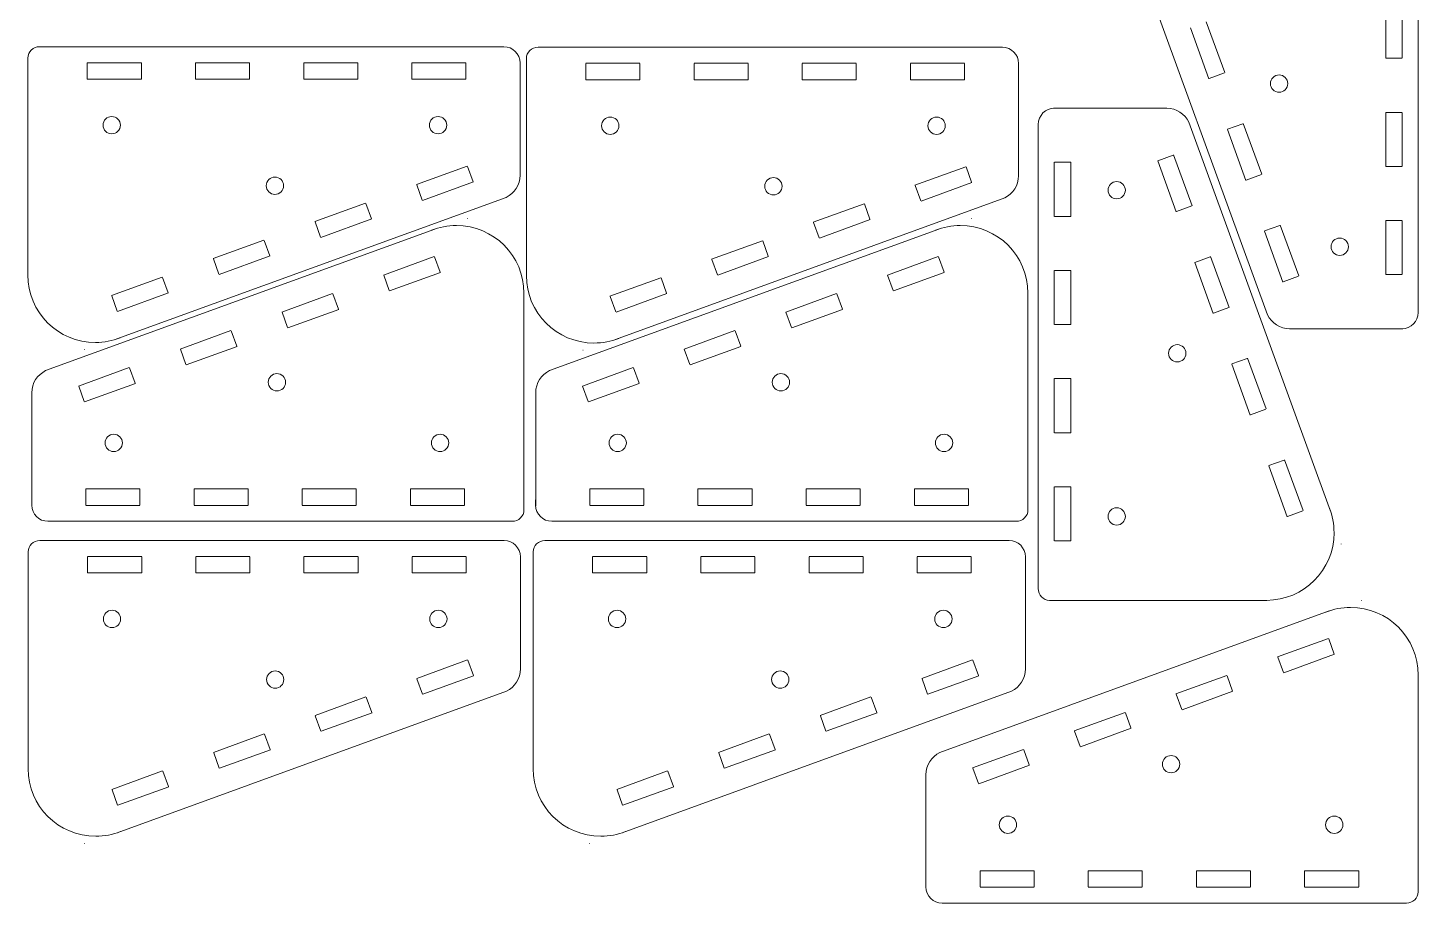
# Model space of a CAD drawing. Header units: centimetres. Extents: x -12.8 to 13, y -16.7 to 17.4.
# Drawn here: x -12.66 to 13.05, y -16.72 to -0.53 of the extents above; entities that cross this region are included whole.
import ezdxf

# ---------------------------------------------------------------- set-up
doc = ezdxf.new("R2010")
doc.units = ezdxf.units.CM
doc.header["$MEASUREMENT"] = 0
doc.layers.add('Layer 1', color=7, linetype='Continuous')

msp = doc.modelspace()

# ---------------------------------------------------------------- linework, layer by layer
at = {"layer": 'Layer 1', "color": 250, "lineweight": 20}
for points, knots in [([(8.82138, 3.00209), (8.82138, 3.00209), (12.83562, 3.00209), (12.83562, 3.00209), (12.83562, 3.00209), (12.95111, 3.00209), (13.04561, 2.90422), (13.04561, 2.7846), (13.04561, 2.7846), (13.04561, 2.7846), (13.04561, -5.66266), (13.04561, -5.66266)], [0, 0, 0, 0, 0.25, 0.25, 0.25, 0.25, 0.5, 0.5, 0.5, 0.5, 1, 1, 1, 1]), ([(-12.658, -5.10786), (-12.658, -5.10786), (-12.658, -1.09362), (-12.658, -1.09362), (-12.658, -1.09362), (-12.658, -0.97813), (-12.56013, -0.88363), (-12.44051, -0.88363), (-12.44051, -0.88363), (-12.44051, -0.88363), (-3.99325, -0.88363), (-3.99325, -0.88363)], [0, 0, 0, 0, 0.25, 0.25, 0.25, 0.25, 0.5, 0.5, 0.5, 0.5, 1, 1, 1, 1]), ([(-3.99325, -0.88366), (-3.99325, -0.88366), (-3.85749, -0.88366), (-3.85749, -0.88366), (-3.85749, -0.88366), (-3.69249, -0.88366), (-3.55749, -1.01866), (-3.55749, -1.18366), (-3.55749, -1.18366), (-3.55749, -1.18366), (-3.55749, -1.28054), (-3.55749, -1.28054)], [0, 0, 0, 0, 0.25, 0.25, 0.25, 0.25, 0.5, 0.5, 0.5, 0.5, 1, 1, 1, 1]), ([(-3.44176, -5.11786), (-3.44176, -5.11786), (-3.44176, -1.10362), (-3.44176, -1.10362), (-3.44176, -1.10362), (-3.44176, -0.98813), (-3.34389, -0.89363), (-3.22427, -0.89363), (-3.22427, -0.89363), (-3.22427, -0.89363), (5.22299, -0.89363), (5.22299, -0.89363)], [0, 0, 0, 0, 0.25, 0.25, 0.25, 0.25, 0.5, 0.5, 0.5, 0.5, 1, 1, 1, 1]), ([(5.22299, -0.89366), (5.22299, -0.89366), (5.35875, -0.89366), (5.35875, -0.89366), (5.35875, -0.89366), (5.52375, -0.89366), (5.65875, -1.02866), (5.65875, -1.19366), (5.65875, -1.19366), (5.65875, -1.19366), (5.65875, -1.29054), (5.65875, -1.29054)], [0, 0, 0, 0, 0.25, 0.25, 0.25, 0.25, 0.5, 0.5, 0.5, 0.5, 1, 1, 1, 1]), ([(10.31496, -1.56559), (10.31496, -1.47722), (10.38659, -1.40559), (10.47496, -1.40559), (10.47496, -1.40559), (10.56333, -1.40559), (10.63496, -1.47722), (10.63496, -1.56559), (10.63496, -1.56559), (10.63496, -1.65396), (10.56333, -1.72559), (10.47496, -1.72559), (10.47496, -1.72559), (10.38659, -1.72559), (10.31496, -1.65396), (10.31496, -1.56559)], [0, 0, 0, 0, 0.2, 0.2, 0.2, 0.2, 0.4, 0.4, 0.4, 0.4, 0.6, 0.6, 0.6, 0.6, 1, 1, 1, 1]), ([(6.02117, -2.45586), (6.02117, -2.45586), (6.02117, -2.3201), (6.02117, -2.3201), (6.02117, -2.3201), (6.02117, -2.1551), (6.15617, -2.0201), (6.32117, -2.0201), (6.32117, -2.0201), (6.32117, -2.0201), (6.41805, -2.0201), (6.41805, -2.0201)], [0, 0, 0, 0, 0.25, 0.25, 0.25, 0.25, 0.5, 0.5, 0.5, 0.5, 1, 1, 1, 1]), ([(8.39232, -2.02059), (8.39374, -2.02058), (8.39518, -2.02057), (8.39661, -2.02057), (8.39661, -2.02057), (8.57566, -2.02057), (8.73085, -2.12514), (8.80697, -2.27783)], [0, 0, 0, 0, 0.33333333, 0.33333333, 0.33333333, 0.33333333, 1, 1, 1, 1]), ([(-11.10686, -2.49428), (-11.19523, -2.49428), (-11.26686, -2.42265), (-11.26686, -2.33428), (-11.26686, -2.33428), (-11.26686, -2.24591), (-11.19523, -2.17428), (-11.10686, -2.17428), (-11.10686, -2.17428), (-11.01849, -2.17428), (-10.94686, -2.24591), (-10.94686, -2.33428), (-10.94686, -2.33428), (-10.94686, -2.42265), (-11.01849, -2.49428), (-11.10686, -2.49428)], [0, 0, 0, 0, 0.2, 0.2, 0.2, 0.2, 0.4, 0.4, 0.4, 0.4, 0.6, 0.6, 0.6, 0.6, 1, 1, 1, 1]), ([(-5.07378, -2.49428), (-5.16215, -2.49428), (-5.23378, -2.42265), (-5.23378, -2.33428), (-5.23378, -2.33428), (-5.23378, -2.24591), (-5.16215, -2.17428), (-5.07378, -2.17428), (-5.07378, -2.17428), (-4.98541, -2.17428), (-4.91378, -2.24591), (-4.91378, -2.33428), (-4.91378, -2.33428), (-4.91378, -2.42265), (-4.98541, -2.49428), (-5.07378, -2.49428)], [0, 0, 0, 0, 0.2, 0.2, 0.2, 0.2, 0.4, 0.4, 0.4, 0.4, 0.6, 0.6, 0.6, 0.6, 1, 1, 1, 1]), ([(-1.89062, -2.50428), (-1.97899, -2.50428), (-2.05062, -2.43265), (-2.05062, -2.34428), (-2.05062, -2.34428), (-2.05062, -2.25591), (-1.97899, -2.18428), (-1.89062, -2.18428), (-1.89062, -2.18428), (-1.80225, -2.18428), (-1.73062, -2.25591), (-1.73062, -2.34428), (-1.73062, -2.34428), (-1.73062, -2.43265), (-1.80225, -2.50428), (-1.89062, -2.50428)], [0, 0, 0, 0, 0.2, 0.2, 0.2, 0.2, 0.4, 0.4, 0.4, 0.4, 0.6, 0.6, 0.6, 0.6, 1, 1, 1, 1]), ([(4.14246, -2.50428), (4.05409, -2.50428), (3.98246, -2.43265), (3.98246, -2.34428), (3.98246, -2.34428), (3.98246, -2.25591), (4.05409, -2.18428), (4.14246, -2.18428), (4.14246, -2.18428), (4.23083, -2.18428), (4.30246, -2.25591), (4.30246, -2.34428), (4.30246, -2.34428), (4.30246, -2.43265), (4.23083, -2.50428), (4.14246, -2.50428)], [0, 0, 0, 0, 0.2, 0.2, 0.2, 0.2, 0.4, 0.4, 0.4, 0.4, 0.6, 0.6, 0.6, 0.6, 1, 1, 1, 1]), ([(10.24537, -11.12061), (10.24537, -11.12061), (6.23113, -11.12061), (6.23113, -11.12061), (6.23113, -11.12061), (6.11564, -11.12061), (6.02114, -11.02274), (6.02114, -10.90312), (6.02114, -10.90312), (6.02114, -10.90312), (6.02114, -2.45586), (6.02114, -2.45586)], [0, 0, 0, 0, 0.25, 0.25, 0.25, 0.25, 0.5, 0.5, 0.5, 0.5, 1, 1, 1, 1]), ([(-8.09032, -3.61428), (-8.17869, -3.61428), (-8.25032, -3.54265), (-8.25032, -3.45428), (-8.25032, -3.45428), (-8.25032, -3.36591), (-8.17869, -3.29428), (-8.09032, -3.29428), (-8.09032, -3.29428), (-8.00195, -3.29428), (-7.93032, -3.36591), (-7.93032, -3.45428), (-7.93032, -3.45428), (-7.93032, -3.54265), (-8.00195, -3.61428), (-8.09032, -3.61428)], [0, 0, 0, 0, 0.2, 0.2, 0.2, 0.2, 0.4, 0.4, 0.4, 0.4, 0.6, 0.6, 0.6, 0.6, 1, 1, 1, 1]), ([(-3.55798, -3.25481), (-3.55797, -3.25623), (-3.55796, -3.25767), (-3.55796, -3.2591), (-3.55796, -3.2591), (-3.55796, -3.43815), (-3.66253, -3.59334), (-3.81522, -3.66946)], [0, 0, 0, 0, 0.33333333, 0.33333333, 0.33333333, 0.33333333, 1, 1, 1, 1]), ([(1.12592, -3.62428), (1.03755, -3.62428), (0.96592, -3.55265), (0.96592, -3.46428), (0.96592, -3.46428), (0.96592, -3.37591), (1.03755, -3.30428), (1.12592, -3.30428), (1.12592, -3.30428), (1.21429, -3.30428), (1.28592, -3.37591), (1.28592, -3.46428), (1.28592, -3.46428), (1.28592, -3.55265), (1.21429, -3.62428), (1.12592, -3.62428)], [0, 0, 0, 0, 0.2, 0.2, 0.2, 0.2, 0.4, 0.4, 0.4, 0.4, 0.6, 0.6, 0.6, 0.6, 1, 1, 1, 1]), ([(5.65826, -3.26481), (5.65827, -3.26623), (5.65828, -3.26767), (5.65828, -3.2691), (5.65828, -3.2691), (5.65828, -3.44815), (5.55371, -3.60334), (5.40102, -3.67946)], [0, 0, 0, 0, 0.33333333, 0.33333333, 0.33333333, 0.33333333, 1, 1, 1, 1]), ([(7.63179, -3.53639), (7.63179, -3.62476), (7.56016, -3.69639), (7.47179, -3.69639), (7.47179, -3.69639), (7.38342, -3.69639), (7.31179, -3.62476), (7.31179, -3.53639), (7.31179, -3.53639), (7.31179, -3.44802), (7.38342, -3.37639), (7.47179, -3.37639), (7.47179, -3.37639), (7.56016, -3.37639), (7.63179, -3.44802), (7.63179, -3.53639)], [0, 0, 0, 0, 0.2, 0.2, 0.2, 0.2, 0.4, 0.4, 0.4, 0.4, 0.6, 0.6, 0.6, 0.6, 1, 1, 1, 1]), ([(-5.19205, -4.27619), (-5.05051, -4.22059), (-4.89638, -4.19003), (-4.7351, -4.19003), (-4.7351, -4.19003), (-4.04474, -4.19003), (-3.4851, -4.74968), (-3.4851, -5.44003)], [0, 0, 0, 0, 0.33333333, 0.33333333, 0.33333333, 0.33333333, 1, 1, 1, 1]), ([(4.12419, -4.27619), (4.26573, -4.22059), (4.41986, -4.19003), (4.58114, -4.19003), (4.58114, -4.19003), (5.2715, -4.19003), (5.83114, -4.74968), (5.83114, -5.44003)], [0, 0, 0, 0, 0.33333333, 0.33333333, 0.33333333, 0.33333333, 1, 1, 1, 1]), ([(11.43496, -4.58213), (11.43496, -4.49376), (11.50659, -4.42213), (11.59496, -4.42213), (11.59496, -4.42213), (11.68333, -4.42213), (11.75496, -4.49376), (11.75496, -4.58213), (11.75496, -4.58213), (11.75496, -4.6705), (11.68333, -4.74213), (11.59496, -4.74213), (11.59496, -4.74213), (11.50659, -4.74213), (11.43496, -4.6705), (11.43496, -4.58213)], [0, 0, 0, 0, 0.2, 0.2, 0.2, 0.2, 0.4, 0.4, 0.4, 0.4, 0.6, 0.6, 0.6, 0.6, 1, 1, 1, 1]), ([(-10.95105, -6.2667), (-11.09259, -6.3223), (-11.24672, -6.35286), (-11.408, -6.35286), (-11.408, -6.35286), (-12.09836, -6.35286), (-12.658, -5.79321), (-12.658, -5.10286)], [0, 0, 0, 0, 0.33333333, 0.33333333, 0.33333333, 0.33333333, 1, 1, 1, 1]), ([(-1.73481, -6.2767), (-1.87635, -6.3323), (-2.03048, -6.36286), (-2.19176, -6.36286), (-2.19176, -6.36286), (-2.88212, -6.36286), (-3.44176, -5.80321), (-3.44176, -5.11286)], [0, 0, 0, 0, 0.33333333, 0.33333333, 0.33333333, 0.33333333, 1, 1, 1, 1]), ([(-3.4851, -5.43503), (-3.4851, -5.43503), (-3.4851, -9.44927), (-3.4851, -9.44927), (-3.4851, -9.44927), (-3.4851, -9.56476), (-3.58297, -9.65926), (-3.70259, -9.65926), (-3.70259, -9.65926), (-3.70259, -9.65926), (-12.14985, -9.65926), (-12.14985, -9.65926)], [0, 0, 0, 0, 0.25, 0.25, 0.25, 0.25, 0.5, 0.5, 0.5, 0.5, 1, 1, 1, 1]), ([(5.83114, -5.43503), (5.83114, -5.43503), (5.83114, -9.44927), (5.83114, -9.44927), (5.83114, -9.44927), (5.83114, -9.56476), (5.73327, -9.65926), (5.61365, -9.65926), (5.61365, -9.65926), (5.61365, -9.65926), (-2.83361, -9.65926), (-2.83361, -9.65926)], [0, 0, 0, 0, 0.25, 0.25, 0.25, 0.25, 0.5, 0.5, 0.5, 0.5, 1, 1, 1, 1]), ([(10.67443, -6.09793), (10.67301, -6.09794), (10.67157, -6.09795), (10.67014, -6.09795), (10.67014, -6.09795), (10.49109, -6.09795), (10.3359, -5.99338), (10.25978, -5.84069)], [0, 0, 0, 0, 0.33333333, 0.33333333, 0.33333333, 0.33333333, 1, 1, 1, 1]), ([(13.04558, -5.66266), (13.04558, -5.66266), (13.04558, -5.79842), (13.04558, -5.79842), (13.04558, -5.79842), (13.04558, -5.96342), (12.91058, -6.09842), (12.74558, -6.09842), (12.74558, -6.09842), (12.74558, -6.09842), (12.6487, -6.09842), (12.6487, -6.09842)], [0, 0, 0, 0, 0.25, 0.25, 0.25, 0.25, 0.5, 0.5, 0.5, 0.5, 1, 1, 1, 1]), ([(8.75179, -6.55293), (8.75179, -6.6413), (8.68016, -6.71293), (8.59179, -6.71293), (8.59179, -6.71293), (8.50342, -6.71293), (8.43179, -6.6413), (8.43179, -6.55293), (8.43179, -6.55293), (8.43179, -6.46456), (8.50342, -6.39293), (8.59179, -6.39293), (8.59179, -6.39293), (8.68016, -6.39293), (8.75179, -6.46456), (8.75179, -6.55293)], [0, 0, 0, 0, 0.2, 0.2, 0.2, 0.2, 0.4, 0.4, 0.4, 0.4, 0.6, 0.6, 0.6, 0.6, 1, 1, 1, 1]), ([(-12.58512, -7.28808), (-12.58513, -7.28666), (-12.58514, -7.28522), (-12.58514, -7.28379), (-12.58514, -7.28379), (-12.58514, -7.10474), (-12.48057, -6.94955), (-12.32788, -6.87343)], [0, 0, 0, 0, 0.33333333, 0.33333333, 0.33333333, 0.33333333, 1, 1, 1, 1]), ([(-8.05278, -6.92861), (-7.96441, -6.92861), (-7.89278, -7.00024), (-7.89278, -7.08861), (-7.89278, -7.08861), (-7.89278, -7.17698), (-7.96441, -7.24861), (-8.05278, -7.24861), (-8.05278, -7.24861), (-8.14115, -7.24861), (-8.21278, -7.17698), (-8.21278, -7.08861), (-8.21278, -7.08861), (-8.21278, -7.00024), (-8.14115, -6.92861), (-8.05278, -6.92861)], [0, 0, 0, 0, 0.2, 0.2, 0.2, 0.2, 0.4, 0.4, 0.4, 0.4, 0.6, 0.6, 0.6, 0.6, 1, 1, 1, 1]), ([(-3.26888, -7.28808), (-3.26889, -7.28666), (-3.2689, -7.28522), (-3.2689, -7.28379), (-3.2689, -7.28379), (-3.2689, -7.10474), (-3.16433, -6.94955), (-3.01164, -6.87343)], [0, 0, 0, 0, 0.33333333, 0.33333333, 0.33333333, 0.33333333, 1, 1, 1, 1]), ([(1.26346, -6.92861), (1.35183, -6.92861), (1.42346, -7.00024), (1.42346, -7.08861), (1.42346, -7.08861), (1.42346, -7.17698), (1.35183, -7.24861), (1.26346, -7.24861), (1.26346, -7.24861), (1.17509, -7.24861), (1.10346, -7.17698), (1.10346, -7.08861), (1.10346, -7.08861), (1.10346, -7.00024), (1.17509, -6.92861), (1.26346, -6.92861)], [0, 0, 0, 0, 0.2, 0.2, 0.2, 0.2, 0.4, 0.4, 0.4, 0.4, 0.6, 0.6, 0.6, 0.6, 1, 1, 1, 1]), ([(-11.06932, -8.04861), (-10.98095, -8.04861), (-10.90932, -8.12024), (-10.90932, -8.20861), (-10.90932, -8.20861), (-10.90932, -8.29698), (-10.98095, -8.36861), (-11.06932, -8.36861), (-11.06932, -8.36861), (-11.15769, -8.36861), (-11.22932, -8.29698), (-11.22932, -8.20861), (-11.22932, -8.20861), (-11.22932, -8.12024), (-11.15769, -8.04861), (-11.06932, -8.04861)], [0, 0, 0, 0, 0.2, 0.2, 0.2, 0.2, 0.4, 0.4, 0.4, 0.4, 0.6, 0.6, 0.6, 0.6, 1, 1, 1, 1]), ([(-5.03624, -8.04861), (-4.94787, -8.04861), (-4.87624, -8.12024), (-4.87624, -8.20861), (-4.87624, -8.20861), (-4.87624, -8.29698), (-4.94787, -8.36861), (-5.03624, -8.36861), (-5.03624, -8.36861), (-5.12461, -8.36861), (-5.19624, -8.29698), (-5.19624, -8.20861), (-5.19624, -8.20861), (-5.19624, -8.12024), (-5.12461, -8.04861), (-5.03624, -8.04861)], [0, 0, 0, 0, 0.2, 0.2, 0.2, 0.2, 0.4, 0.4, 0.4, 0.4, 0.6, 0.6, 0.6, 0.6, 1, 1, 1, 1]), ([(-1.75308, -8.04861), (-1.66471, -8.04861), (-1.59308, -8.12024), (-1.59308, -8.20861), (-1.59308, -8.20861), (-1.59308, -8.29698), (-1.66471, -8.36861), (-1.75308, -8.36861), (-1.75308, -8.36861), (-1.84145, -8.36861), (-1.91308, -8.29698), (-1.91308, -8.20861), (-1.91308, -8.20861), (-1.91308, -8.12024), (-1.84145, -8.04861), (-1.75308, -8.04861)], [0, 0, 0, 0, 0.2, 0.2, 0.2, 0.2, 0.4, 0.4, 0.4, 0.4, 0.6, 0.6, 0.6, 0.6, 1, 1, 1, 1]), ([(4.28, -8.04861), (4.36837, -8.04861), (4.44, -8.12024), (4.44, -8.20861), (4.44, -8.20861), (4.44, -8.29698), (4.36837, -8.36861), (4.28, -8.36861), (4.28, -8.36861), (4.19163, -8.36861), (4.12, -8.29698), (4.12, -8.20861), (4.12, -8.20861), (4.12, -8.12024), (4.19163, -8.04861), (4.28, -8.04861)], [0, 0, 0, 0, 0.2, 0.2, 0.2, 0.2, 0.4, 0.4, 0.4, 0.4, 0.6, 0.6, 0.6, 0.6, 1, 1, 1, 1]), ([(-12.14985, -9.65923), (-12.14985, -9.65923), (-12.28561, -9.65923), (-12.28561, -9.65923), (-12.28561, -9.65923), (-12.45061, -9.65923), (-12.58561, -9.52423), (-12.58561, -9.35923), (-12.58561, -9.35923), (-12.58561, -9.35923), (-12.58561, -9.26235), (-12.58561, -9.26235)], [0, 0, 0, 0, 0.25, 0.25, 0.25, 0.25, 0.5, 0.5, 0.5, 0.5, 1, 1, 1, 1]), ([(-2.83361, -9.65923), (-2.83361, -9.65923), (-2.96937, -9.65923), (-2.96937, -9.65923), (-2.96937, -9.65923), (-3.13437, -9.65923), (-3.26937, -9.52423), (-3.26937, -9.35923), (-3.26937, -9.35923), (-3.26937, -9.35923), (-3.26937, -9.26235), (-3.26937, -9.26235)], [0, 0, 0, 0, 0.25, 0.25, 0.25, 0.25, 0.5, 0.5, 0.5, 0.5, 1, 1, 1, 1]), ([(7.63179, -9.56947), (7.63179, -9.65784), (7.56016, -9.72947), (7.47179, -9.72947), (7.47179, -9.72947), (7.38342, -9.72947), (7.31179, -9.65784), (7.31179, -9.56947), (7.31179, -9.56947), (7.31179, -9.4811), (7.38342, -9.40947), (7.47179, -9.40947), (7.47179, -9.40947), (7.56016, -9.40947), (7.63179, -9.4811), (7.63179, -9.56947)], [0, 0, 0, 0, 0.2, 0.2, 0.2, 0.2, 0.4, 0.4, 0.4, 0.4, 0.6, 0.6, 0.6, 0.6, 1, 1, 1, 1]), ([(11.40421, -9.41366), (11.45981, -9.5552), (11.49037, -9.70933), (11.49037, -9.87061), (11.49037, -9.87061), (11.49037, -10.56097), (10.93072, -11.12061), (10.24037, -11.12061)], [0, 0, 0, 0, 0.33333333, 0.33333333, 0.33333333, 0.33333333, 1, 1, 1, 1]), ([(-12.65254, -14.23862), (-12.65254, -14.23862), (-12.65254, -10.22438), (-12.65254, -10.22438), (-12.65254, -10.22438), (-12.65254, -10.10889), (-12.55467, -10.01439), (-12.43505, -10.01439), (-12.43505, -10.01439), (-12.43505, -10.01439), (-3.98779, -10.01439), (-3.98779, -10.01439)], [0, 0, 0, 0, 0.25, 0.25, 0.25, 0.25, 0.5, 0.5, 0.5, 0.5, 1, 1, 1, 1]), ([(-3.98779, -10.01442), (-3.98779, -10.01442), (-3.85203, -10.01442), (-3.85203, -10.01442), (-3.85203, -10.01442), (-3.68703, -10.01442), (-3.55203, -10.14942), (-3.55203, -10.31442), (-3.55203, -10.31442), (-3.55203, -10.31442), (-3.55203, -10.4113), (-3.55203, -10.4113)], [0, 0, 0, 0, 0.25, 0.25, 0.25, 0.25, 0.5, 0.5, 0.5, 0.5, 1, 1, 1, 1]), ([(-3.3157, -14.23862), (-3.3157, -14.23862), (-3.3157, -10.22438), (-3.3157, -10.22438), (-3.3157, -10.22438), (-3.3157, -10.10889), (-3.21783, -10.01439), (-3.09821, -10.01439), (-3.09821, -10.01439), (-3.09821, -10.01439), (5.34905, -10.01439), (5.34905, -10.01439)], [0, 0, 0, 0, 0.25, 0.25, 0.25, 0.25, 0.5, 0.5, 0.5, 0.5, 1, 1, 1, 1]), ([(5.34905, -10.01442), (5.34905, -10.01442), (5.48481, -10.01442), (5.48481, -10.01442), (5.48481, -10.01442), (5.64981, -10.01442), (5.78481, -10.14942), (5.78481, -10.31442), (5.78481, -10.31442), (5.78481, -10.31442), (5.78481, -10.4113), (5.78481, -10.4113)], [0, 0, 0, 0, 0.25, 0.25, 0.25, 0.25, 0.5, 0.5, 0.5, 0.5, 1, 1, 1, 1]), ([(-11.1014, -11.62504), (-11.18977, -11.62504), (-11.2614, -11.55341), (-11.2614, -11.46504), (-11.2614, -11.46504), (-11.2614, -11.37667), (-11.18977, -11.30504), (-11.1014, -11.30504), (-11.1014, -11.30504), (-11.01303, -11.30504), (-10.9414, -11.37667), (-10.9414, -11.46504), (-10.9414, -11.46504), (-10.9414, -11.55341), (-11.01303, -11.62504), (-11.1014, -11.62504)], [0, 0, 0, 0, 0.2, 0.2, 0.2, 0.2, 0.4, 0.4, 0.4, 0.4, 0.6, 0.6, 0.6, 0.6, 1, 1, 1, 1]), ([(-5.06832, -11.62504), (-5.15669, -11.62504), (-5.22832, -11.55341), (-5.22832, -11.46504), (-5.22832, -11.46504), (-5.22832, -11.37667), (-5.15669, -11.30504), (-5.06832, -11.30504), (-5.06832, -11.30504), (-4.97995, -11.30504), (-4.90832, -11.37667), (-4.90832, -11.46504), (-4.90832, -11.46504), (-4.90832, -11.55341), (-4.97995, -11.62504), (-5.06832, -11.62504)], [0, 0, 0, 0, 0.2, 0.2, 0.2, 0.2, 0.4, 0.4, 0.4, 0.4, 0.6, 0.6, 0.6, 0.6, 1, 1, 1, 1]), ([(-1.76456, -11.62504), (-1.85293, -11.62504), (-1.92456, -11.55341), (-1.92456, -11.46504), (-1.92456, -11.46504), (-1.92456, -11.37667), (-1.85293, -11.30504), (-1.76456, -11.30504), (-1.76456, -11.30504), (-1.67619, -11.30504), (-1.60456, -11.37667), (-1.60456, -11.46504), (-1.60456, -11.46504), (-1.60456, -11.55341), (-1.67619, -11.62504), (-1.76456, -11.62504)], [0, 0, 0, 0, 0.2, 0.2, 0.2, 0.2, 0.4, 0.4, 0.4, 0.4, 0.6, 0.6, 0.6, 0.6, 1, 1, 1, 1]), ([(4.26852, -11.62504), (4.18015, -11.62504), (4.10852, -11.55341), (4.10852, -11.46504), (4.10852, -11.46504), (4.10852, -11.37667), (4.18015, -11.30504), (4.26852, -11.30504), (4.26852, -11.30504), (4.35689, -11.30504), (4.42852, -11.37667), (4.42852, -11.46504), (4.42852, -11.46504), (4.42852, -11.55341), (4.35689, -11.62504), (4.26852, -11.62504)], [0, 0, 0, 0, 0.2, 0.2, 0.2, 0.2, 0.4, 0.4, 0.4, 0.4, 0.6, 0.6, 0.6, 0.6, 1, 1, 1, 1]), ([(11.33831, -11.33754), (11.47985, -11.28194), (11.63398, -11.25138), (11.79526, -11.25138), (11.79526, -11.25138), (12.48562, -11.25138), (13.04526, -11.81103), (13.04526, -12.50138)], [0, 0, 0, 0, 0.33333333, 0.33333333, 0.33333333, 0.33333333, 1, 1, 1, 1]), ([(-8.08486, -12.74504), (-8.17323, -12.74504), (-8.24486, -12.67341), (-8.24486, -12.58504), (-8.24486, -12.58504), (-8.24486, -12.49667), (-8.17323, -12.42504), (-8.08486, -12.42504), (-8.08486, -12.42504), (-7.99649, -12.42504), (-7.92486, -12.49667), (-7.92486, -12.58504), (-7.92486, -12.58504), (-7.92486, -12.67341), (-7.99649, -12.74504), (-8.08486, -12.74504)], [0, 0, 0, 0, 0.2, 0.2, 0.2, 0.2, 0.4, 0.4, 0.4, 0.4, 0.6, 0.6, 0.6, 0.6, 1, 1, 1, 1]), ([(-3.55252, -12.38557), (-3.55251, -12.38699), (-3.5525, -12.38843), (-3.5525, -12.38986), (-3.5525, -12.38986), (-3.5525, -12.56891), (-3.65707, -12.7241), (-3.80976, -12.80022)], [0, 0, 0, 0, 0.33333333, 0.33333333, 0.33333333, 0.33333333, 1, 1, 1, 1]), ([(1.25198, -12.74504), (1.16361, -12.74504), (1.09198, -12.67341), (1.09198, -12.58504), (1.09198, -12.58504), (1.09198, -12.49667), (1.16361, -12.42504), (1.25198, -12.42504), (1.25198, -12.42504), (1.34035, -12.42504), (1.41198, -12.49667), (1.41198, -12.58504), (1.41198, -12.58504), (1.41198, -12.67341), (1.34035, -12.74504), (1.25198, -12.74504)], [0, 0, 0, 0, 0.2, 0.2, 0.2, 0.2, 0.4, 0.4, 0.4, 0.4, 0.6, 0.6, 0.6, 0.6, 1, 1, 1, 1]), ([(13.04526, -12.49638), (13.04526, -12.49638), (13.04526, -16.51062), (13.04526, -16.51062), (13.04526, -16.51062), (13.04526, -16.62611), (12.94739, -16.72061), (12.82777, -16.72061), (12.82777, -16.72061), (12.82777, -16.72061), (4.38051, -16.72061), (4.38051, -16.72061)], [0, 0, 0, 0, 0.25, 0.25, 0.25, 0.25, 0.5, 0.5, 0.5, 0.5, 1, 1, 1, 1]), ([(5.78432, -12.38557), (5.78433, -12.38699), (5.78434, -12.38843), (5.78434, -12.38986), (5.78434, -12.38986), (5.78434, -12.56891), (5.67977, -12.7241), (5.52708, -12.80022)], [0, 0, 0, 0, 0.33333333, 0.33333333, 0.33333333, 0.33333333, 1, 1, 1, 1]), ([(3.94524, -14.34943), (3.94523, -14.34801), (3.94522, -14.34657), (3.94522, -14.34514), (3.94522, -14.34514), (3.94522, -14.16609), (4.04979, -14.0109), (4.20248, -13.93478)], [0, 0, 0, 0, 0.33333333, 0.33333333, 0.33333333, 0.33333333, 1, 1, 1, 1]), ([(8.47758, -13.98996), (8.56595, -13.98996), (8.63758, -14.06159), (8.63758, -14.14996), (8.63758, -14.14996), (8.63758, -14.23833), (8.56595, -14.30996), (8.47758, -14.30996), (8.47758, -14.30996), (8.38921, -14.30996), (8.31758, -14.23833), (8.31758, -14.14996), (8.31758, -14.14996), (8.31758, -14.06159), (8.38921, -13.98996), (8.47758, -13.98996)], [0, 0, 0, 0, 0.2, 0.2, 0.2, 0.2, 0.4, 0.4, 0.4, 0.4, 0.6, 0.6, 0.6, 0.6, 1, 1, 1, 1]), ([(-10.94559, -15.39746), (-11.08713, -15.45306), (-11.24126, -15.48362), (-11.40254, -15.48362), (-11.40254, -15.48362), (-12.0929, -15.48362), (-12.65254, -14.92397), (-12.65254, -14.23362)], [0, 0, 0, 0, 0.33333333, 0.33333333, 0.33333333, 0.33333333, 1, 1, 1, 1]), ([(-1.60875, -15.39746), (-1.75029, -15.45306), (-1.90442, -15.48362), (-2.0657, -15.48362), (-2.0657, -15.48362), (-2.75606, -15.48362), (-3.3157, -14.92397), (-3.3157, -14.23362)], [0, 0, 0, 0, 0.33333333, 0.33333333, 0.33333333, 0.33333333, 1, 1, 1, 1]), ([(5.46104, -15.10996), (5.54941, -15.10996), (5.62104, -15.18159), (5.62104, -15.26996), (5.62104, -15.26996), (5.62104, -15.35833), (5.54941, -15.42996), (5.46104, -15.42996), (5.46104, -15.42996), (5.37267, -15.42996), (5.30104, -15.35833), (5.30104, -15.26996), (5.30104, -15.26996), (5.30104, -15.18159), (5.37267, -15.10996), (5.46104, -15.10996)], [0, 0, 0, 0, 0.2, 0.2, 0.2, 0.2, 0.4, 0.4, 0.4, 0.4, 0.6, 0.6, 0.6, 0.6, 1, 1, 1, 1]), ([(11.49412, -15.10996), (11.58249, -15.10996), (11.65412, -15.18159), (11.65412, -15.26996), (11.65412, -15.26996), (11.65412, -15.35833), (11.58249, -15.42996), (11.49412, -15.42996), (11.49412, -15.42996), (11.40575, -15.42996), (11.33412, -15.35833), (11.33412, -15.26996), (11.33412, -15.26996), (11.33412, -15.18159), (11.40575, -15.10996), (11.49412, -15.10996)], [0, 0, 0, 0, 0.2, 0.2, 0.2, 0.2, 0.4, 0.4, 0.4, 0.4, 0.6, 0.6, 0.6, 0.6, 1, 1, 1, 1]), ([(4.38051, -16.72058), (4.38051, -16.72058), (4.24475, -16.72058), (4.24475, -16.72058), (4.24475, -16.72058), (4.07975, -16.72058), (3.94475, -16.58558), (3.94475, -16.42058), (3.94475, -16.42058), (3.94475, -16.42058), (3.94475, -16.3237), (3.94475, -16.3237)], [0, 0, 0, 0, 0.25, 0.25, 0.25, 0.25, 0.5, 0.5, 0.5, 0.5, 1, 1, 1, 1])]:
    msp.add_open_spline(points, degree=3, knots=knots, dxfattribs=at)
for points in [[(10.25978, -5.84069), (10.25978, -5.84069), (7.64114, 1.35394), (7.64114, 1.35394)], [(12.4456, -1.09789), (12.4456, -1.09789), (12.4456, -0.09789), (12.4456, -0.09789)], [(12.7506, -0.09789), (12.7506, -0.09789), (12.7506, -1.09789), (12.7506, -1.09789)], [(9.12694, -0.42344), (9.12694, -0.42344), (9.46896, -1.36313), (9.46896, -1.36313)], [(9.17605, -1.4761), (9.17605, -1.4761), (8.83403, -0.53641), (8.83403, -0.53641)], [(-11.55802, -1.17864), (-11.55802, -1.17864), (-10.55802, -1.17864), (-10.55802, -1.17864)], [(-11.55802, -1.18364), (-11.55802, -1.18364), (-11.55802, -1.48364), (-11.55802, -1.48364)], [(-10.55802, -1.18364), (-10.55802, -1.18364), (-10.55802, -1.48364), (-10.55802, -1.48364)], [(-9.55802, -1.17864), (-9.55802, -1.17864), (-8.55802, -1.17864), (-8.55802, -1.17864)], [(-9.55802, -1.18364), (-9.55802, -1.18364), (-9.55802, -1.48364), (-9.55802, -1.48364)], [(-8.55802, -1.18364), (-8.55802, -1.18364), (-8.55802, -1.48364), (-8.55802, -1.48364)], [(-7.55802, -1.17864), (-7.55802, -1.17864), (-6.55802, -1.17864), (-6.55802, -1.17864)], [(-7.55802, -1.18364), (-7.55802, -1.18364), (-7.55802, -1.48364), (-7.55802, -1.48364)], [(-6.55802, -1.18364), (-6.55802, -1.18364), (-6.55802, -1.48364), (-6.55802, -1.48364)], [(-5.55802, -1.17864), (-5.55802, -1.17864), (-4.55802, -1.17864), (-4.55802, -1.17864)], [(-5.55802, -1.18364), (-5.55802, -1.18364), (-5.55802, -1.48364), (-5.55802, -1.48364)], [(-4.55802, -1.18364), (-4.55802, -1.18364), (-4.55802, -1.48364), (-4.55802, -1.48364)], [(-3.55798, -3.26339), (-3.55798, -3.26339), (-3.55798, -1.16595), (-3.55798, -1.16595)], [(-2.34178, -1.18864), (-2.34178, -1.18864), (-1.34178, -1.18864), (-1.34178, -1.18864)], [(-2.34178, -1.19364), (-2.34178, -1.19364), (-2.34178, -1.49364), (-2.34178, -1.49364)], [(-1.34178, -1.19364), (-1.34178, -1.19364), (-1.34178, -1.49364), (-1.34178, -1.49364)], [(-0.34178, -1.18864), (-0.34178, -1.18864), (0.65822, -1.18864), (0.65822, -1.18864)], [(-0.34178, -1.19364), (-0.34178, -1.19364), (-0.34178, -1.49364), (-0.34178, -1.49364)], [(0.65822, -1.19364), (0.65822, -1.19364), (0.65822, -1.49364), (0.65822, -1.49364)], [(1.65822, -1.18864), (1.65822, -1.18864), (2.65822, -1.18864), (2.65822, -1.18864)], [(1.65822, -1.19364), (1.65822, -1.19364), (1.65822, -1.49364), (1.65822, -1.49364)], [(2.65822, -1.19364), (2.65822, -1.19364), (2.65822, -1.49364), (2.65822, -1.49364)], [(3.65822, -1.18864), (3.65822, -1.18864), (4.65822, -1.18864), (4.65822, -1.18864)], [(3.65822, -1.19364), (3.65822, -1.19364), (3.65822, -1.49364), (3.65822, -1.49364)], [(4.65822, -1.19364), (4.65822, -1.19364), (4.65822, -1.49364), (4.65822, -1.49364)], [(5.65826, -3.27339), (5.65826, -3.27339), (5.65826, -1.17595), (5.65826, -1.17595)], [(12.7456, -1.09789), (12.7456, -1.09789), (12.4456, -1.09789), (12.4456, -1.09789)], [(-10.55802, -1.48364), (-10.55802, -1.48364), (-11.55802, -1.48364), (-11.55802, -1.48364)], [(-8.55802, -1.48364), (-8.55802, -1.48364), (-9.55802, -1.48364), (-9.55802, -1.48364)], [(-6.55802, -1.48364), (-6.55802, -1.48364), (-7.55802, -1.48364), (-7.55802, -1.48364)], [(-4.55802, -1.48364), (-4.55802, -1.48364), (-5.55802, -1.48364), (-5.55802, -1.48364)], [(-1.34178, -1.49364), (-1.34178, -1.49364), (-2.34178, -1.49364), (-2.34178, -1.49364)], [(0.65822, -1.49364), (0.65822, -1.49364), (-0.34178, -1.49364), (-0.34178, -1.49364)], [(2.65822, -1.49364), (2.65822, -1.49364), (1.65822, -1.49364), (1.65822, -1.49364)], [(4.65822, -1.49364), (4.65822, -1.49364), (3.65822, -1.49364), (3.65822, -1.49364)], [(9.46396, -1.36813), (9.46396, -1.36813), (9.18105, -1.4711), (9.18105, -1.4711)], [(8.4009, -2.02059), (8.4009, -2.02059), (6.30346, -2.02059), (6.30346, -2.02059)], [(8.80697, -2.27783), (8.80697, -2.27783), (11.42561, -9.47246), (11.42561, -9.47246)], [(9.80598, -2.30782), (9.80598, -2.30782), (9.52307, -2.41079), (9.52307, -2.41079)], [(9.81098, -2.30282), (9.81098, -2.30282), (10.153, -3.24251), (10.153, -3.24251)], [(12.4456, -3.09789), (12.4456, -3.09789), (12.4456, -2.09789), (12.4456, -2.09789)], [(12.7456, -2.09789), (12.7456, -2.09789), (12.4456, -2.09789), (12.4456, -2.09789)], [(12.7506, -2.09789), (12.7506, -2.09789), (12.7506, -3.09789), (12.7506, -3.09789)], [(9.86009, -3.35548), (9.86009, -3.35548), (9.51807, -2.41579), (9.51807, -2.41579)], [(6.31615, -4.02063), (6.31615, -4.02063), (6.31615, -3.02063), (6.31615, -3.02063)], [(6.32115, -3.02063), (6.32115, -3.02063), (6.62115, -3.02063), (6.62115, -3.02063)], [(6.62115, -3.02063), (6.62115, -3.02063), (6.62115, -4.02063), (6.62115, -4.02063)], [(8.57173, -3.93631), (8.57173, -3.93631), (8.22971, -2.99662), (8.22971, -2.99662)], [(8.23471, -2.99162), (8.23471, -2.99162), (8.51762, -2.88865), (8.51762, -2.88865)], [(8.52262, -2.88365), (8.52262, -2.88365), (8.86464, -3.82334), (8.86464, -3.82334)], [(-5.4737, -3.43422), (-5.4737, -3.43422), (-4.53401, -3.0922), (-4.53401, -3.0922)], [(-4.52901, -3.0972), (-4.52901, -3.0972), (-4.42604, -3.38011), (-4.42604, -3.38011)], [(3.74254, -3.44422), (3.74254, -3.44422), (4.68223, -3.1022), (4.68223, -3.1022)], [(4.68723, -3.1072), (4.68723, -3.1072), (4.7902, -3.39011), (4.7902, -3.39011)], [(10.148, -3.24751), (10.148, -3.24751), (9.86509, -3.35048), (9.86509, -3.35048)], [(12.7456, -3.09789), (12.7456, -3.09789), (12.4456, -3.09789), (12.4456, -3.09789)], [(-5.4687, -3.43922), (-5.4687, -3.43922), (-5.36573, -3.72213), (-5.36573, -3.72213)], [(-4.42104, -3.38511), (-4.42104, -3.38511), (-5.36073, -3.72713), (-5.36073, -3.72713)], [(3.74754, -3.44922), (3.74754, -3.44922), (3.85051, -3.73213), (3.85051, -3.73213)], [(4.7952, -3.39511), (4.7952, -3.39511), (3.85551, -3.73713), (3.85551, -3.73713)], [(-3.81522, -3.66946), (-3.81522, -3.66946), (-11.00985, -6.2881), (-11.00985, -6.2881)], [(-7.35309, -4.11826), (-7.35309, -4.11826), (-6.4134, -3.77624), (-6.4134, -3.77624)], [(-6.4084, -3.78124), (-6.4084, -3.78124), (-6.30543, -4.06415), (-6.30543, -4.06415)], [(5.40102, -3.67946), (5.40102, -3.67946), (-1.79361, -6.2981), (-1.79361, -6.2981)], [(1.86315, -4.12826), (1.86315, -4.12826), (2.80284, -3.78624), (2.80284, -3.78624)], [(2.80784, -3.79124), (2.80784, -3.79124), (2.91081, -4.07415), (2.91081, -4.07415)], [(8.57673, -3.93131), (8.57673, -3.93131), (8.85964, -3.82834), (8.85964, -3.82834)], [(-6.30043, -4.06915), (-6.30043, -4.06915), (-7.24012, -4.41117), (-7.24012, -4.41117)], [(-4.53268, -4.05926), (-4.53268, -4.05926), (-4.52674, -4.05926), (-4.52674, -4.05926)], [(2.91581, -4.07915), (2.91581, -4.07915), (1.97612, -4.42117), (1.97612, -4.42117)], [(4.78356, -4.05926), (4.78356, -4.05926), (4.7895, -4.05926), (4.7895, -4.05926)], [(6.32115, -4.02063), (6.32115, -4.02063), (6.62115, -4.02063), (6.62115, -4.02063)], [(12.4456, -5.09789), (12.4456, -5.09789), (12.4456, -4.09789), (12.4456, -4.09789)], [(12.7456, -4.09789), (12.7456, -4.09789), (12.4456, -4.09789), (12.4456, -4.09789)], [(12.7506, -4.09789), (12.7506, -4.09789), (12.7506, -5.09789), (12.7506, -5.09789)], [(-12.32788, -6.87343), (-12.32788, -6.87343), (-5.13325, -4.25479), (-5.13325, -4.25479)], [(-7.34809, -4.12326), (-7.34809, -4.12326), (-7.24512, -4.40617), (-7.24512, -4.40617)], [(-3.01164, -6.87343), (-3.01164, -6.87343), (4.18299, -4.25479), (4.18299, -4.25479)], [(1.86815, -4.13326), (1.86815, -4.13326), (1.97112, -4.41617), (1.97112, -4.41617)], [(10.54413, -5.23487), (10.54413, -5.23487), (10.20211, -4.29518), (10.20211, -4.29518)], [(10.49002, -4.18721), (10.49002, -4.18721), (10.20711, -4.29018), (10.20711, -4.29018)], [(10.49502, -4.18221), (10.49502, -4.18221), (10.83704, -5.1219), (10.83704, -5.1219)], [(-9.23247, -4.8023), (-9.23247, -4.8023), (-8.29278, -4.46028), (-8.29278, -4.46028)], [(-8.28778, -4.46528), (-8.28778, -4.46528), (-8.18481, -4.74819), (-8.18481, -4.74819)], [(-0.01623, -4.8123), (-0.01623, -4.8123), (0.92346, -4.47028), (0.92346, -4.47028)], [(0.92846, -4.47528), (0.92846, -4.47528), (1.03143, -4.75819), (1.03143, -4.75819)], [(-9.22747, -4.8073), (-9.22747, -4.8073), (-9.1245, -5.09021), (-9.1245, -5.09021)], [(-8.17981, -4.75319), (-8.17981, -4.75319), (-9.1195, -5.09521), (-9.1195, -5.09521)], [(-6.0839, -5.10566), (-6.0839, -5.10566), (-5.14421, -4.76364), (-5.14421, -4.76364)], [(-5.03624, -5.05155), (-5.03624, -5.05155), (-5.13921, -4.76864), (-5.13921, -4.76864)], [(-0.01123, -4.8173), (-0.01123, -4.8173), (0.09174, -5.10021), (0.09174, -5.10021)], [(1.03643, -4.76319), (1.03643, -4.76319), (0.09674, -5.10521), (0.09674, -5.10521)], [(3.23234, -5.10566), (3.23234, -5.10566), (4.17203, -4.76364), (4.17203, -4.76364)], [(4.28, -5.05155), (4.28, -5.05155), (4.17703, -4.76864), (4.17703, -4.76864)], [(9.25577, -5.8157), (9.25577, -5.8157), (8.91375, -4.87601), (8.91375, -4.87601)], [(8.91875, -4.87101), (8.91875, -4.87101), (9.20166, -4.76804), (9.20166, -4.76804)], [(9.20666, -4.76304), (9.20666, -4.76304), (9.54868, -5.70273), (9.54868, -5.70273)], [(-5.97593, -5.39357), (-5.97593, -5.39357), (-6.0789, -5.11066), (-6.0789, -5.11066)], [(-5.03124, -5.05655), (-5.03124, -5.05655), (-5.97093, -5.39857), (-5.97093, -5.39857)], [(3.34031, -5.39357), (3.34031, -5.39357), (3.23734, -5.11066), (3.23734, -5.11066)], [(4.285, -5.05655), (4.285, -5.05655), (3.34531, -5.39857), (3.34531, -5.39857)], [(6.31615, -6.02063), (6.31615, -6.02063), (6.31615, -5.02063), (6.31615, -5.02063)], [(6.32115, -5.02063), (6.32115, -5.02063), (6.62115, -5.02063), (6.62115, -5.02063)], [(6.62115, -5.02063), (6.62115, -5.02063), (6.62115, -6.02063), (6.62115, -6.02063)], [(10.83204, -5.1269), (10.83204, -5.1269), (10.54913, -5.22987), (10.54913, -5.22987)], [(12.7456, -5.09789), (12.7456, -5.09789), (12.4456, -5.09789), (12.4456, -5.09789)], [(-11.11186, -5.48634), (-11.11186, -5.48634), (-10.17217, -5.14432), (-10.17217, -5.14432)], [(-10.16717, -5.14932), (-10.16717, -5.14932), (-10.0642, -5.43223), (-10.0642, -5.43223)], [(-1.89562, -5.49634), (-1.89562, -5.49634), (-0.95593, -5.15432), (-0.95593, -5.15432)], [(-0.95093, -5.15932), (-0.95093, -5.15932), (-0.84796, -5.44223), (-0.84796, -5.44223)], [(-11.10686, -5.49134), (-11.10686, -5.49134), (-11.00389, -5.77425), (-11.00389, -5.77425)], [(-10.0592, -5.43723), (-10.0592, -5.43723), (-10.99889, -5.77925), (-10.99889, -5.77925)], [(-7.96329, -5.7897), (-7.96329, -5.7897), (-7.0236, -5.44768), (-7.0236, -5.44768)], [(-6.91563, -5.73559), (-6.91563, -5.73559), (-7.0186, -5.45268), (-7.0186, -5.45268)], [(-1.89062, -5.50134), (-1.89062, -5.50134), (-1.78765, -5.78425), (-1.78765, -5.78425)], [(-0.84296, -5.44723), (-0.84296, -5.44723), (-1.78265, -5.78925), (-1.78265, -5.78925)], [(1.35295, -5.7897), (1.35295, -5.7897), (2.29264, -5.44768), (2.29264, -5.44768)], [(2.40061, -5.73559), (2.40061, -5.73559), (2.29764, -5.45268), (2.29764, -5.45268)], [(-7.85532, -6.07761), (-7.85532, -6.07761), (-7.95829, -5.7947), (-7.95829, -5.7947)], [(-6.91063, -5.74059), (-6.91063, -5.74059), (-7.85032, -6.08261), (-7.85032, -6.08261)], [(1.46092, -6.07761), (1.46092, -6.07761), (1.35795, -5.7947), (1.35795, -5.7947)], [(2.40561, -5.74059), (2.40561, -5.74059), (1.46592, -6.08261), (1.46592, -6.08261)], [(9.26077, -5.8107), (9.26077, -5.8107), (9.54368, -5.70773), (9.54368, -5.70773)], [(-9.84267, -6.47374), (-9.84267, -6.47374), (-8.90298, -6.13172), (-8.90298, -6.13172)], [(-8.79501, -6.41963), (-8.79501, -6.41963), (-8.89798, -6.13672), (-8.89798, -6.13672)], [(-0.52643, -6.47374), (-0.52643, -6.47374), (0.41326, -6.13172), (0.41326, -6.13172)], [(0.52123, -6.41963), (0.52123, -6.41963), (0.41826, -6.13672), (0.41826, -6.13672)], [(6.32115, -6.02063), (6.32115, -6.02063), (6.62115, -6.02063), (6.62115, -6.02063)], [(10.66585, -6.09793), (10.66585, -6.09793), (12.76329, -6.09793), (12.76329, -6.09793)], [(-8.79001, -6.42463), (-8.79001, -6.42463), (-9.7297, -6.76665), (-9.7297, -6.76665)], [(0.52623, -6.42463), (0.52623, -6.42463), (-0.41346, -6.76665), (-0.41346, -6.76665)], [(-11.61042, -6.48363), (-11.61042, -6.48363), (-11.61636, -6.48363), (-11.61636, -6.48363)], [(-9.7347, -6.76165), (-9.7347, -6.76165), (-9.83767, -6.47874), (-9.83767, -6.47874)], [(-2.39418, -6.49363), (-2.39418, -6.49363), (-2.40012, -6.49363), (-2.40012, -6.49363)], [(-0.41846, -6.76165), (-0.41846, -6.76165), (-0.52143, -6.47874), (-0.52143, -6.47874)], [(9.60279, -6.75039), (9.60279, -6.75039), (9.8857, -6.64742), (9.8857, -6.64742)], [(9.8907, -6.64242), (9.8907, -6.64242), (10.23272, -7.58211), (10.23272, -7.58211)], [(-11.72206, -7.15778), (-11.72206, -7.15778), (-10.78237, -6.81576), (-10.78237, -6.81576)], [(-10.6744, -7.10367), (-10.6744, -7.10367), (-10.77737, -6.82076), (-10.77737, -6.82076)], [(-2.40582, -7.15778), (-2.40582, -7.15778), (-1.46613, -6.81576), (-1.46613, -6.81576)], [(-1.35816, -7.10367), (-1.35816, -7.10367), (-1.46113, -6.82076), (-1.46113, -6.82076)], [(9.93981, -7.69508), (9.93981, -7.69508), (9.59779, -6.75539), (9.59779, -6.75539)], [(-11.61409, -7.44569), (-11.61409, -7.44569), (-11.71706, -7.16278), (-11.71706, -7.16278)], [(-10.6694, -7.10867), (-10.6694, -7.10867), (-11.60909, -7.45069), (-11.60909, -7.45069)], [(-2.29785, -7.44569), (-2.29785, -7.44569), (-2.40082, -7.16278), (-2.40082, -7.16278)], [(-1.35316, -7.10867), (-1.35316, -7.10867), (-2.29285, -7.45069), (-2.29285, -7.45069)], [(6.31615, -8.02063), (6.31615, -8.02063), (6.31615, -7.02063), (6.31615, -7.02063)], [(6.32115, -7.02063), (6.32115, -7.02063), (6.62115, -7.02063), (6.62115, -7.02063)], [(6.62115, -7.02063), (6.62115, -7.02063), (6.62115, -8.02063), (6.62115, -8.02063)], [(-12.58512, -7.2795), (-12.58512, -7.2795), (-12.58512, -9.37694), (-12.58512, -9.37694)], [(-3.26888, -7.2795), (-3.26888, -7.2795), (-3.26888, -9.37694), (-3.26888, -9.37694)], [(9.94481, -7.69008), (9.94481, -7.69008), (10.22772, -7.58711), (10.22772, -7.58711)], [(6.32115, -8.02063), (6.32115, -8.02063), (6.62115, -8.02063), (6.62115, -8.02063)], [(10.62385, -9.57447), (10.62385, -9.57447), (10.28183, -8.63478), (10.28183, -8.63478)], [(10.28683, -8.62978), (10.28683, -8.62978), (10.56974, -8.52681), (10.56974, -8.52681)], [(10.57474, -8.52181), (10.57474, -8.52181), (10.91676, -9.4615), (10.91676, -9.4615)], [(-11.58508, -9.05925), (-11.58508, -9.05925), (-10.58508, -9.05925), (-10.58508, -9.05925)], [(-11.58508, -9.35925), (-11.58508, -9.35925), (-11.58508, -9.05925), (-11.58508, -9.05925)], [(-10.58508, -9.35925), (-10.58508, -9.35925), (-10.58508, -9.05925), (-10.58508, -9.05925)], [(-9.58508, -9.05925), (-9.58508, -9.05925), (-8.58508, -9.05925), (-8.58508, -9.05925)], [(-9.58508, -9.35925), (-9.58508, -9.35925), (-9.58508, -9.05925), (-9.58508, -9.05925)], [(-8.58508, -9.35925), (-8.58508, -9.35925), (-8.58508, -9.05925), (-8.58508, -9.05925)], [(-7.58508, -9.05925), (-7.58508, -9.05925), (-6.58508, -9.05925), (-6.58508, -9.05925)], [(-7.58508, -9.35925), (-7.58508, -9.35925), (-7.58508, -9.05925), (-7.58508, -9.05925)], [(-6.58508, -9.35925), (-6.58508, -9.35925), (-6.58508, -9.05925), (-6.58508, -9.05925)], [(-5.58508, -9.05925), (-5.58508, -9.05925), (-4.58508, -9.05925), (-4.58508, -9.05925)], [(-5.58508, -9.35925), (-5.58508, -9.35925), (-5.58508, -9.05925), (-5.58508, -9.05925)], [(-4.58508, -9.35925), (-4.58508, -9.35925), (-4.58508, -9.05925), (-4.58508, -9.05925)], [(-2.26884, -9.05925), (-2.26884, -9.05925), (-1.26884, -9.05925), (-1.26884, -9.05925)], [(-2.26884, -9.35925), (-2.26884, -9.35925), (-2.26884, -9.05925), (-2.26884, -9.05925)], [(-1.26884, -9.35925), (-1.26884, -9.35925), (-1.26884, -9.05925), (-1.26884, -9.05925)], [(-0.26884, -9.05925), (-0.26884, -9.05925), (0.73116, -9.05925), (0.73116, -9.05925)], [(-0.26884, -9.35925), (-0.26884, -9.35925), (-0.26884, -9.05925), (-0.26884, -9.05925)], [(0.73116, -9.35925), (0.73116, -9.35925), (0.73116, -9.05925), (0.73116, -9.05925)], [(1.73116, -9.05925), (1.73116, -9.05925), (2.73116, -9.05925), (2.73116, -9.05925)], [(1.73116, -9.35925), (1.73116, -9.35925), (1.73116, -9.05925), (1.73116, -9.05925)], [(2.73116, -9.35925), (2.73116, -9.35925), (2.73116, -9.05925), (2.73116, -9.05925)], [(3.73116, -9.05925), (3.73116, -9.05925), (4.73116, -9.05925), (4.73116, -9.05925)], [(3.73116, -9.35925), (3.73116, -9.35925), (3.73116, -9.05925), (3.73116, -9.05925)], [(4.73116, -9.35925), (4.73116, -9.35925), (4.73116, -9.05925), (4.73116, -9.05925)], [(6.31615, -10.02063), (6.31615, -10.02063), (6.31615, -9.02063), (6.31615, -9.02063)], [(6.32115, -9.02063), (6.32115, -9.02063), (6.62115, -9.02063), (6.62115, -9.02063)], [(6.62115, -9.02063), (6.62115, -9.02063), (6.62115, -10.02063), (6.62115, -10.02063)], [(-10.58508, -9.36425), (-10.58508, -9.36425), (-11.58508, -9.36425), (-11.58508, -9.36425)], [(-8.58508, -9.36425), (-8.58508, -9.36425), (-9.58508, -9.36425), (-9.58508, -9.36425)], [(-6.58508, -9.36425), (-6.58508, -9.36425), (-7.58508, -9.36425), (-7.58508, -9.36425)], [(-4.58508, -9.36425), (-4.58508, -9.36425), (-5.58508, -9.36425), (-5.58508, -9.36425)], [(-1.26884, -9.36425), (-1.26884, -9.36425), (-2.26884, -9.36425), (-2.26884, -9.36425)], [(0.73116, -9.36425), (0.73116, -9.36425), (-0.26884, -9.36425), (-0.26884, -9.36425)], [(2.73116, -9.36425), (2.73116, -9.36425), (1.73116, -9.36425), (1.73116, -9.36425)], [(4.73116, -9.36425), (4.73116, -9.36425), (3.73116, -9.36425), (3.73116, -9.36425)], [(10.62885, -9.56947), (10.62885, -9.56947), (10.91176, -9.4665), (10.91176, -9.4665)], [(6.32115, -10.02063), (6.32115, -10.02063), (6.62115, -10.02063), (6.62115, -10.02063)], [(11.62114, -10.07303), (11.62114, -10.07303), (11.62114, -10.07897), (11.62114, -10.07897)], [(-11.55256, -10.3094), (-11.55256, -10.3094), (-10.55256, -10.3094), (-10.55256, -10.3094)], [(-11.55256, -10.3144), (-11.55256, -10.3144), (-11.55256, -10.6144), (-11.55256, -10.6144)], [(-10.55256, -10.3144), (-10.55256, -10.3144), (-10.55256, -10.6144), (-10.55256, -10.6144)], [(-9.55256, -10.3094), (-9.55256, -10.3094), (-8.55256, -10.3094), (-8.55256, -10.3094)], [(-9.55256, -10.3144), (-9.55256, -10.3144), (-9.55256, -10.6144), (-9.55256, -10.6144)], [(-8.55256, -10.3144), (-8.55256, -10.3144), (-8.55256, -10.6144), (-8.55256, -10.6144)], [(-7.55256, -10.3094), (-7.55256, -10.3094), (-6.55256, -10.3094), (-6.55256, -10.3094)], [(-7.55256, -10.3144), (-7.55256, -10.3144), (-7.55256, -10.6144), (-7.55256, -10.6144)], [(-6.55256, -10.3144), (-6.55256, -10.3144), (-6.55256, -10.6144), (-6.55256, -10.6144)], [(-5.55256, -10.3094), (-5.55256, -10.3094), (-4.55256, -10.3094), (-4.55256, -10.3094)], [(-5.55256, -10.3144), (-5.55256, -10.3144), (-5.55256, -10.6144), (-5.55256, -10.6144)], [(-4.55256, -10.3144), (-4.55256, -10.3144), (-4.55256, -10.6144), (-4.55256, -10.6144)], [(-3.55252, -12.39415), (-3.55252, -12.39415), (-3.55252, -10.29671), (-3.55252, -10.29671)], [(-2.21572, -10.3094), (-2.21572, -10.3094), (-1.21572, -10.3094), (-1.21572, -10.3094)], [(-2.21572, -10.3144), (-2.21572, -10.3144), (-2.21572, -10.6144), (-2.21572, -10.6144)], [(-1.21572, -10.3144), (-1.21572, -10.3144), (-1.21572, -10.6144), (-1.21572, -10.6144)], [(-0.21572, -10.3094), (-0.21572, -10.3094), (0.78428, -10.3094), (0.78428, -10.3094)], [(-0.21572, -10.3144), (-0.21572, -10.3144), (-0.21572, -10.6144), (-0.21572, -10.6144)], [(0.78428, -10.3144), (0.78428, -10.3144), (0.78428, -10.6144), (0.78428, -10.6144)], [(1.78428, -10.3094), (1.78428, -10.3094), (2.78428, -10.3094), (2.78428, -10.3094)], [(1.78428, -10.3144), (1.78428, -10.3144), (1.78428, -10.6144), (1.78428, -10.6144)], [(2.78428, -10.3144), (2.78428, -10.3144), (2.78428, -10.6144), (2.78428, -10.6144)], [(3.78428, -10.3094), (3.78428, -10.3094), (4.78428, -10.3094), (4.78428, -10.3094)], [(3.78428, -10.3144), (3.78428, -10.3144), (3.78428, -10.6144), (3.78428, -10.6144)], [(4.78428, -10.3144), (4.78428, -10.3144), (4.78428, -10.6144), (4.78428, -10.6144)], [(5.78432, -12.39415), (5.78432, -12.39415), (5.78432, -10.29671), (5.78432, -10.29671)], [(-10.55256, -10.6144), (-10.55256, -10.6144), (-11.55256, -10.6144), (-11.55256, -10.6144)], [(-8.55256, -10.6144), (-8.55256, -10.6144), (-9.55256, -10.6144), (-9.55256, -10.6144)], [(-6.55256, -10.6144), (-6.55256, -10.6144), (-7.55256, -10.6144), (-7.55256, -10.6144)], [(-4.55256, -10.6144), (-4.55256, -10.6144), (-5.55256, -10.6144), (-5.55256, -10.6144)], [(-1.21572, -10.6144), (-1.21572, -10.6144), (-2.21572, -10.6144), (-2.21572, -10.6144)], [(0.78428, -10.6144), (0.78428, -10.6144), (-0.21572, -10.6144), (-0.21572, -10.6144)], [(2.78428, -10.6144), (2.78428, -10.6144), (1.78428, -10.6144), (1.78428, -10.6144)], [(4.78428, -10.6144), (4.78428, -10.6144), (3.78428, -10.6144), (3.78428, -10.6144)], [(11.99768, -11.12061), (11.99768, -11.12061), (12.00362, -11.12061), (12.00362, -11.12061)], [(4.20248, -13.93478), (4.20248, -13.93478), (11.39711, -11.31614), (11.39711, -11.31614)], [(10.44646, -12.16701), (10.44646, -12.16701), (11.38615, -11.82499), (11.38615, -11.82499)], [(11.49412, -12.1129), (11.49412, -12.1129), (11.39115, -11.82999), (11.39115, -11.82999)], [(-5.46824, -12.56498), (-5.46824, -12.56498), (-4.52855, -12.22296), (-4.52855, -12.22296)], [(-4.52355, -12.22796), (-4.52355, -12.22796), (-4.42058, -12.51087), (-4.42058, -12.51087)], [(3.8686, -12.56498), (3.8686, -12.56498), (4.80829, -12.22296), (4.80829, -12.22296)], [(4.81329, -12.22796), (4.81329, -12.22796), (4.91626, -12.51087), (4.91626, -12.51087)], [(10.55443, -12.45492), (10.55443, -12.45492), (10.45146, -12.17201), (10.45146, -12.17201)], [(11.49912, -12.1179), (11.49912, -12.1179), (10.55943, -12.45992), (10.55943, -12.45992)], [(-5.46324, -12.56998), (-5.46324, -12.56998), (-5.36027, -12.85289), (-5.36027, -12.85289)], [(-4.41558, -12.51587), (-4.41558, -12.51587), (-5.35527, -12.85789), (-5.35527, -12.85789)], [(3.8736, -12.56998), (3.8736, -12.56998), (3.97657, -12.85289), (3.97657, -12.85289)], [(4.92126, -12.51587), (4.92126, -12.51587), (3.98157, -12.85789), (3.98157, -12.85789)], [(8.56707, -12.85105), (8.56707, -12.85105), (9.50676, -12.50903), (9.50676, -12.50903)], [(9.61473, -12.79694), (9.61473, -12.79694), (9.51176, -12.51403), (9.51176, -12.51403)], [(-3.80976, -12.80022), (-3.80976, -12.80022), (-11.00439, -15.41886), (-11.00439, -15.41886)], [(5.52708, -12.80022), (5.52708, -12.80022), (-1.66755, -15.41886), (-1.66755, -15.41886)], [(9.61973, -12.80194), (9.61973, -12.80194), (8.68004, -13.14396), (8.68004, -13.14396)], [(-7.34763, -13.24902), (-7.34763, -13.24902), (-6.40794, -12.907), (-6.40794, -12.907)], [(-6.40294, -12.912), (-6.40294, -12.912), (-6.29997, -13.19491), (-6.29997, -13.19491)], [(1.98921, -13.24902), (1.98921, -13.24902), (2.9289, -12.907), (2.9289, -12.907)], [(2.9339, -12.912), (2.9339, -12.912), (3.03687, -13.19491), (3.03687, -13.19491)], [(8.67504, -13.13896), (8.67504, -13.13896), (8.57207, -12.85605), (8.57207, -12.85605)], [(-7.34263, -13.25402), (-7.34263, -13.25402), (-7.23966, -13.53693), (-7.23966, -13.53693)], [(-6.29497, -13.19991), (-6.29497, -13.19991), (-7.23466, -13.54193), (-7.23466, -13.54193)], [(1.99421, -13.25402), (1.99421, -13.25402), (2.09718, -13.53693), (2.09718, -13.53693)], [(3.04187, -13.19991), (3.04187, -13.19991), (2.10218, -13.54193), (2.10218, -13.54193)], [(6.68769, -13.53509), (6.68769, -13.53509), (7.62738, -13.19307), (7.62738, -13.19307)], [(7.73535, -13.48098), (7.73535, -13.48098), (7.63238, -13.19807), (7.63238, -13.19807)], [(-9.22701, -13.93306), (-9.22701, -13.93306), (-8.28732, -13.59104), (-8.28732, -13.59104)], [(-8.28232, -13.59604), (-8.28232, -13.59604), (-8.17935, -13.87895), (-8.17935, -13.87895)], [(0.10983, -13.93306), (0.10983, -13.93306), (1.04952, -13.59104), (1.04952, -13.59104)], [(1.05452, -13.59604), (1.05452, -13.59604), (1.15749, -13.87895), (1.15749, -13.87895)], [(6.79566, -13.823), (6.79566, -13.823), (6.69269, -13.54009), (6.69269, -13.54009)], [(7.74035, -13.48598), (7.74035, -13.48598), (6.80066, -13.828), (6.80066, -13.828)], [(4.8083, -14.21913), (4.8083, -14.21913), (5.74799, -13.87711), (5.74799, -13.87711)], [(-9.22201, -13.93806), (-9.22201, -13.93806), (-9.11904, -14.22097), (-9.11904, -14.22097)], [(-8.17435, -13.88395), (-8.17435, -13.88395), (-9.11404, -14.22597), (-9.11404, -14.22597)], [(0.11483, -13.93806), (0.11483, -13.93806), (0.2178, -14.22097), (0.2178, -14.22097)], [(1.16249, -13.88395), (1.16249, -13.88395), (0.2228, -14.22597), (0.2228, -14.22597)], [(5.85596, -14.16502), (5.85596, -14.16502), (5.75299, -13.88211), (5.75299, -13.88211)], [(-11.1064, -14.6171), (-11.1064, -14.6171), (-10.16671, -14.27508), (-10.16671, -14.27508)], [(-10.16171, -14.28008), (-10.16171, -14.28008), (-10.05874, -14.56299), (-10.05874, -14.56299)], [(-1.76956, -14.6171), (-1.76956, -14.6171), (-0.82987, -14.27508), (-0.82987, -14.27508)], [(-0.82487, -14.28008), (-0.82487, -14.28008), (-0.7219, -14.56299), (-0.7219, -14.56299)], [(3.94524, -14.34085), (3.94524, -14.34085), (3.94524, -16.43829), (3.94524, -16.43829)], [(4.91627, -14.50704), (4.91627, -14.50704), (4.8133, -14.22413), (4.8133, -14.22413)], [(5.86096, -14.17002), (5.86096, -14.17002), (4.92127, -14.51204), (4.92127, -14.51204)], [(-11.1014, -14.6221), (-11.1014, -14.6221), (-10.99843, -14.90501), (-10.99843, -14.90501)], [(-10.05374, -14.56799), (-10.05374, -14.56799), (-10.99343, -14.91001), (-10.99343, -14.91001)], [(-1.76456, -14.6221), (-1.76456, -14.6221), (-1.66159, -14.90501), (-1.66159, -14.90501)], [(-0.7169, -14.56799), (-0.7169, -14.56799), (-1.65659, -14.91001), (-1.65659, -14.91001)], [(-11.60496, -15.61439), (-11.60496, -15.61439), (-11.6109, -15.61439), (-11.6109, -15.61439)], [(-2.26812, -15.61439), (-2.26812, -15.61439), (-2.27406, -15.61439), (-2.27406, -15.61439)], [(4.94528, -16.1206), (4.94528, -16.1206), (5.94528, -16.1206), (5.94528, -16.1206)], [(4.94528, -16.4206), (4.94528, -16.4206), (4.94528, -16.1206), (4.94528, -16.1206)], [(5.94528, -16.4206), (5.94528, -16.4206), (5.94528, -16.1206), (5.94528, -16.1206)], [(6.94528, -16.1206), (6.94528, -16.1206), (7.94528, -16.1206), (7.94528, -16.1206)], [(6.94528, -16.4206), (6.94528, -16.4206), (6.94528, -16.1206), (6.94528, -16.1206)], [(7.94528, -16.4206), (7.94528, -16.4206), (7.94528, -16.1206), (7.94528, -16.1206)], [(8.94528, -16.1206), (8.94528, -16.1206), (9.94528, -16.1206), (9.94528, -16.1206)], [(8.94528, -16.4206), (8.94528, -16.4206), (8.94528, -16.1206), (8.94528, -16.1206)], [(9.94528, -16.4206), (9.94528, -16.4206), (9.94528, -16.1206), (9.94528, -16.1206)], [(10.94528, -16.1206), (10.94528, -16.1206), (11.94528, -16.1206), (11.94528, -16.1206)], [(10.94528, -16.4206), (10.94528, -16.4206), (10.94528, -16.1206), (10.94528, -16.1206)], [(11.94528, -16.4206), (11.94528, -16.4206), (11.94528, -16.1206), (11.94528, -16.1206)], [(5.94528, -16.4256), (5.94528, -16.4256), (4.94528, -16.4256), (4.94528, -16.4256)], [(7.94528, -16.4256), (7.94528, -16.4256), (6.94528, -16.4256), (6.94528, -16.4256)], [(9.94528, -16.4256), (9.94528, -16.4256), (8.94528, -16.4256), (8.94528, -16.4256)], [(11.94528, -16.4256), (11.94528, -16.4256), (10.94528, -16.4256), (10.94528, -16.4256)]]:
    msp.add_open_spline(points, degree=3, dxfattribs=at)

doc.saveas('drawing.dxf')
